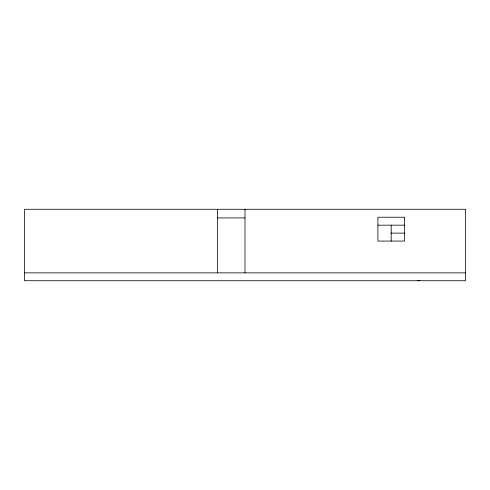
<?xml version="1.0" encoding="UTF-8"?>
<svg xmlns="http://www.w3.org/2000/svg" width="490" height="490" viewBox="0 0 490 490"><rect width="100%" height="100%" fill="white"/><g stroke="black" fill="none" stroke-linecap="round" stroke-linejoin="round"><path stroke-width="0.73" d="M217.438 217.921L245 217.921M377.9 225.173L404.477 225.173M390.812 233.124L404.477 233.124M24.5 272.863L465.5 272.863M391.192 225.173L391.192 241.068M245 209.279L245 272.863M217.438 209.279L217.438 272.863M419.954 280.568A4.588 4.588 0 0 1 417.578 280.568M465.5 209.279L24.5 209.279L24.5 280.721L465.5 280.721L465.5 209.279M404.477 217.223L377.9 217.223L377.9 241.068L404.477 241.068L404.477 217.223"/></g></svg>
